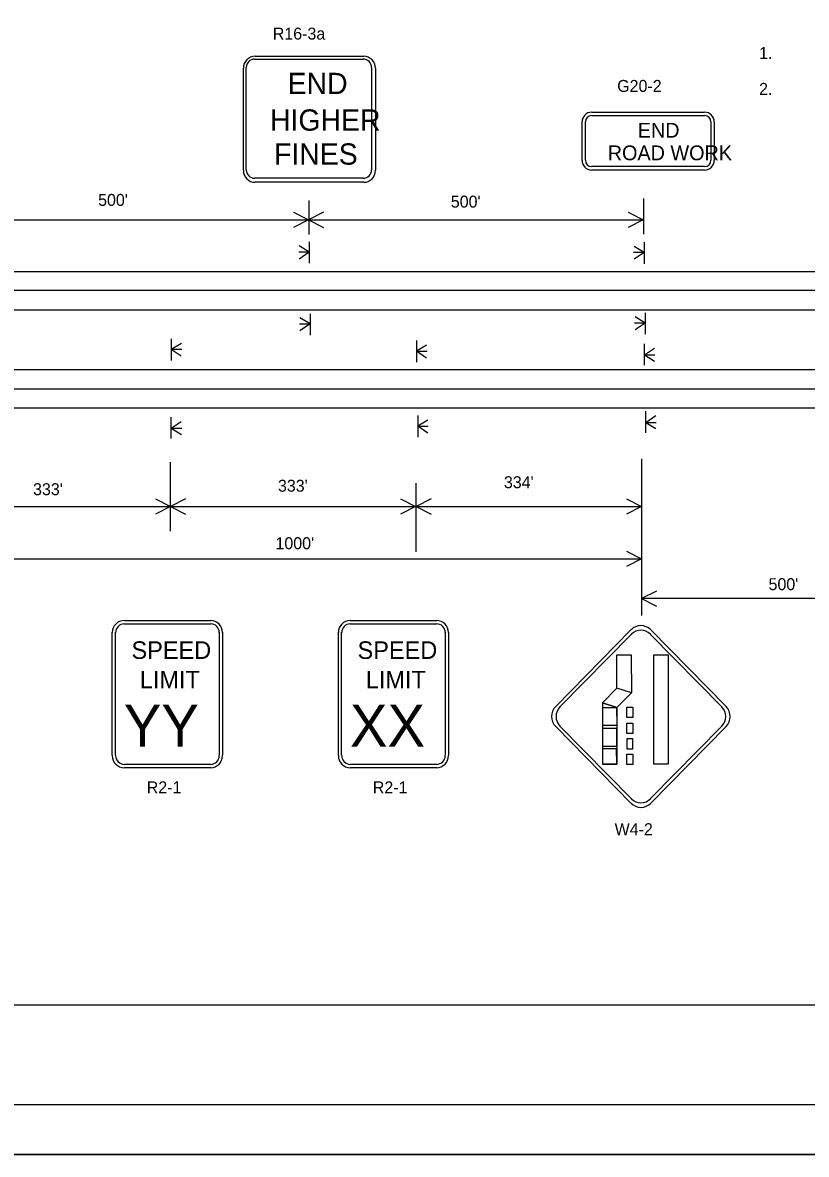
# Model space of a CAD drawing. Extents: x 0 to 34, y 0 to 22.
# Drawn here: x 12.28 to 20.15, y 0 to 11.36 of the extents above; entities that cross this region are included whole.
import ezdxf

# ---------------------------------------------------------------- set-up
doc = ezdxf.new("R2010")
doc.units = 0
for name, color, linetype in [('Level 1', 7, 'Continuous'), ('Level 32', 7, 'Continuous'), ('PlotBorder', 7, 'Continuous'), ('SHADE-GENERIC', 7, 'Continuous'), ('SHT-BNDRY', 7, 'Continuous'), ('SHT-FENCE', 7, 'Continuous')]:
    doc.layers.add(name, color=color, linetype=linetype)

msp = doc.modelspace()

# ---------------------------------------------------------------- linework, layer by layer
at = {"layer": 'Level 1'}
for p, q in [((14.616, 11.019), (15.706, 11.019)), ((14.527, 9.881), (14.527, 10.906)), ((14.611, 10.991), (15.701, 10.991)), ((15.785, 10.906), (15.785, 9.881)), ((14.499, 9.875), (14.499, 10.899)), ((15.824, 10.899), (15.824, 9.875)), ((17.994, 10.459), (19.127, 10.459)), ((17.898, 9.976), (17.898, 10.36)), ((17.931, 9.976), (17.931, 10.36)), ((17.994, 10.424), (19.127, 10.424)), ((19.19, 10.36), (19.19, 9.976)), ((19.223, 10.36), (19.223, 9.976)), ((19.127, 9.912), (17.994, 9.912)), ((19.19, 9.912), (19.19, 9.912)), ((15.701, 9.796), (14.611, 9.796)), ((19.127, 9.878), (17.994, 9.878)), ((15.706, 9.755), (14.616, 9.755)), ((15.159, 9.23), (15.159, 9.571)), ((18.518, 9.234), (18.518, 9.593)), ((11.331, 9.378), (18.518, 9.378)), ((15.159, 9.055), (15.057, 9.116)), ((15.159, 9.158), (15.159, 9.05)), ((18.52, 9.051), (18.419, 9.112)), ((18.52, 9.154), (18.52, 9.046)), ((15.159, 9.053), (15.053, 9.053)), ((15.159, 9.055), (15.058, 8.985)), ((15.159, 9.05), (15.159, 8.942)), ((18.52, 9.05), (18.415, 9.05)), ((18.52, 9.051), (18.42, 8.982)), ((18.52, 9.046), (18.52, 8.938)), ((3.147, 8.859), (28.742, 8.859)), ((15.159, 8.942), (15.159, 8.942)), ((18.52, 8.938), (18.52, 8.938)), ((3.147, 8.671), (28.742, 8.671)), ((3.147, 8.475), (28.742, 8.475)), ((15.167, 8.436), (15.167, 8.329)), ((18.531, 8.445), (18.531, 8.337)), ((15.167, 8.332), (15.061, 8.332)), ((15.167, 8.334), (15.065, 8.395)), ((15.167, 8.334), (15.066, 8.264)), ((15.167, 8.329), (15.167, 8.221)), ((18.531, 8.341), (18.425, 8.341)), ((18.531, 8.342), (18.429, 8.404)), ((18.531, 8.342), (18.43, 8.273)), ((18.531, 8.337), (18.531, 8.23)), ((13.774, 8.184), (13.774, 8.076)), ((15.167, 8.221), (15.167, 8.221)), ((18.531, 8.23), (18.531, 8.23)), ((13.774, 8.081), (13.876, 8.142)), ((13.774, 8.081), (13.875, 8.012)), ((13.774, 8.079), (13.88, 8.079)), ((13.774, 8.076), (13.774, 7.968)), ((16.235, 8.166), (16.235, 8.058)), ((16.235, 8.063), (16.337, 8.124)), ((18.523, 8.135), (18.523, 8.135)), ((18.523, 8.027), (18.523, 8.135)), ((18.523, 8.022), (18.623, 8.092)), ((13.774, 7.968), (13.774, 7.968)), ((16.235, 8.063), (16.336, 7.994)), ((16.235, 8.061), (16.341, 8.061)), ((16.235, 8.058), (16.235, 7.95)), ((16.235, 7.95), (16.235, 7.95)), ((18.523, 7.92), (18.523, 8.027)), ((18.523, 8.024), (18.628, 8.024)), ((18.523, 8.022), (18.625, 7.961)), ((3.147, 7.875), (28.742, 7.875)), ((3.147, 7.683), (28.742, 7.683)), ((3.147, 7.491), (28.742, 7.491)), ((13.774, 7.399), (13.774, 7.399)), ((13.774, 7.291), (13.774, 7.399)), ((16.248, 7.414), (16.248, 7.306)), ((18.536, 7.458), (18.536, 7.458)), ((18.536, 7.35), (18.536, 7.458)), ((18.536, 7.345), (18.636, 7.414)), ((13.774, 7.287), (13.875, 7.356)), ((13.774, 7.184), (13.774, 7.291)), ((13.774, 7.288), (13.88, 7.288)), ((13.774, 7.287), (13.876, 7.225)), ((16.248, 7.311), (16.35, 7.372)), ((16.248, 7.311), (16.349, 7.241)), ((16.248, 7.309), (16.354, 7.309)), ((16.248, 7.306), (16.248, 7.198)), ((18.536, 7.242), (18.536, 7.35)), ((18.536, 7.346), (18.641, 7.346)), ((18.536, 7.345), (18.637, 7.283)), ((16.248, 7.198), (16.248, 7.198)), ((13.767, 6.255), (13.767, 6.947)), ((18.494, 6.979), (18.494, 5.406)), ((16.233, 6.045), (16.233, 6.737)), ((3.959, 6.502), (18.494, 6.502)), ((3.959, 5.977), (18.494, 5.977)), ((13.302, 5.359), (13.306, 5.359)), ((13.306, 5.359), (14.172, 5.359)), ((15.571, 5.359), (15.574, 5.359)), ((15.574, 5.359), (16.44, 5.359)), ((13.182, 4.006), (13.182, 5.24)), ((13.216, 4.006), (13.216, 5.24)), ((13.302, 5.325), (13.306, 5.325)), ((13.306, 5.325), (14.172, 5.325)), ((14.255, 5.24), (14.255, 4.006)), ((14.289, 5.24), (14.289, 4.006)), ((15.451, 4.006), (15.451, 5.24)), ((15.484, 4.006), (15.484, 5.24)), ((15.571, 5.325), (15.574, 5.325)), ((15.574, 5.325), (16.44, 5.325)), ((16.524, 5.24), (16.524, 4.006)), ((16.557, 5.24), (16.557, 4.006)), ((18.388, 5.264), (17.633, 4.495)), ((19.343, 4.495), (18.587, 5.264)), ((18.393, 5.221), (17.675, 4.49)), ((19.3, 4.49), (18.582, 5.221)), ((17.633, 4.293), (18.388, 3.524)), ((17.675, 4.298), (18.393, 3.567)), ((18.582, 3.567), (19.3, 4.298)), ((18.587, 3.524), (19.343, 4.293)), ((14.172, 3.914), (13.306, 3.914)), ((14.172, 3.88), (13.306, 3.88)), ((16.44, 3.914), (15.574, 3.914)), ((16.44, 3.88), (15.574, 3.88))]:
    msp.add_line(p, q, dxfattribs=at)
for points in [[(15.001, 9.455), (15.152, 9.378), (15.001, 9.302)], [(15.303, 9.455), (15.152, 9.378), (15.303, 9.302)], [(18.361, 9.455), (18.512, 9.378), (18.361, 9.302)], [(13.615, 6.579), (13.766, 6.503), (13.615, 6.426)], [(13.917, 6.579), (13.766, 6.503), (13.917, 6.426)], [(16.075, 6.578), (16.226, 6.502), (16.075, 6.425)], [(16.382, 6.578), (16.231, 6.502), (16.382, 6.425)], [(18.343, 6.578), (18.494, 6.502), (18.343, 6.425)], [(18.343, 6.054), (18.494, 5.977), (18.343, 5.9)], [(18.645, 5.653), (18.494, 5.577), (18.645, 5.5)]]:
    msp.add_lwpolyline(points, dxfattribs=at)
for centre, major_axis, start_param, end_param in [((14.616, 10.899), (0, -0.12), 3.141593, 4.712389), ((15.706, 10.899), (0, 0.12), 4.712389, 6.283185), ((14.611, 10.906), (0, -0.0854), 3.141593, 4.712389), ((15.701, 10.906), (0, 0.0854), 4.712389, 6.283185), ((17.994, 10.36), (0, 0.0982), 6.28317, 7.853848), ((19.127, 10.36), (0, 0.0982), 4.712389, 6.283185), ((17.994, 10.36), (0, 0.064), 6.28317, 7.853848), ((19.127, 10.36), (0, 0.064), 4.712389, 6.283185), ((14.611, 9.881), (0, -0.0854), 4.712389, 6.283185), ((15.701, 9.881), (0, 0.0854), 3.141593, 4.712389), ((17.994, 9.976), (0, -0.0982), 4.712389, 6.283185), ((17.994, 9.976), (0, -0.064), 4.712389, 6.283185), ((19.127, 9.976), (0, 0.064), 3.141607, 4.712389), ((19.127, 9.976), (0, 0.0982), 3.141607, 4.712389), ((14.616, 9.875), (0, -0.12), 4.712389, 6.283185), ((15.706, 9.875), (0, 0.12), 3.141593, 4.712389), ((13.302, 5.236), (0, -0.122), 3.141593, 4.712389), ((14.169, 5.236), (0, 0.122), 4.712389, 6.283185), ((15.571, 5.236), (0, -0.122), 3.141593, 4.712389), ((16.437, 5.236), (0, 0.122), 4.712389, 6.283185), ((13.302, 5.236), (0, -0.0881), 3.141593, 4.712389), ((14.169, 5.236), (0, 0.0881), 4.712389, 6.283185), ((15.571, 5.236), (0, -0.0881), 3.141593, 4.712389), ((16.437, 5.236), (0, 0.0881), 4.712389, 6.283185), ((18.488, 5.163), (0, 0.143), 5.497787, 7.068583), ((18.488, 5.125), (0, 0.136), 5.497787, 7.068583), ((17.732, 4.394), (0, -0.143), 3.926991, 5.497787), ((17.77, 4.394), (0, -0.136), 3.926991, 5.497787), ((19.206, 4.394), (0, 0.136), 3.926991, 5.497787), ((19.243, 4.394), (0, 0.143), 3.926991, 5.497787), ((13.302, 4.002), (0, -0.122), 4.712389, 6.283185), ((13.302, 4.002), (0, -0.0881), 4.712389, 6.283185), ((14.169, 4.002), (0, 0.0881), 3.141593, 4.712389), ((14.169, 4.002), (0, 0.122), 3.141593, 4.712389), ((15.571, 4.002), (0, -0.122), 4.712389, 6.283185), ((15.571, 4.002), (0, -0.0881), 4.712389, 6.283185), ((16.437, 4.002), (0, 0.0881), 3.141593, 4.712389), ((16.437, 4.002), (0, 0.122), 3.141593, 4.712389), ((18.488, 3.625), (0, 0.143), 2.356194, 3.926991), ((18.488, 3.663), (0, 0.136), 2.356194, 3.926991)]:
    msp.add_ellipse(centre, major_axis=major_axis, ratio=0.982606, start_param=start_param, end_param=end_param, dxfattribs=at)
at = {"layer": 'Level 32'}
msp.add_line((21.43, 5.577), (18.494, 5.577), dxfattribs=at)
at = {"layer": 'PlotBorder'}
msp.add_lwpolyline([(0, 0), (34, 0), (34, 22), (0, 22)], close=True, dxfattribs=at)
at = {"layer": 'SHADE-GENERIC'}
for points in [[(18.245, 5.012), (18.391, 5.012), (18.392, 4.633), (18.246, 4.68)], [(18.618, 5.013), (18.763, 5.013), (18.763, 3.917), (18.618, 3.917)], [(18.392, 4.633), (18.246, 4.68), (18.103, 4.531), (18.246, 4.484)], [(18.247, 4.483), (18.103, 4.531), (18.103, 4.308), (18.248, 4.308)], [(18.246, 3.917), (18.105, 3.917), (18.105, 4.484), (18.246, 4.484)], [(18.345, 4.488), (18.408, 4.488), (18.408, 4.385), (18.345, 4.385)], [(18.345, 4.326), (18.408, 4.326), (18.408, 4.223), (18.345, 4.223)], [(18.246, 4.274), (18.103, 4.274), (18.103, 4.095), (18.247, 4.095)], [(18.408, 4.171), (18.345, 4.171), (18.345, 4.068), (18.408, 4.068)], [(18.244, 4.069), (18.102, 4.069), (18.103, 3.917), (18.246, 3.917)], [(18.345, 4.016), (18.408, 4.016), (18.408, 3.914), (18.345, 3.914)]]:
    msp.add_lwpolyline(points, close=True, dxfattribs=at)
at = {"layer": 'SHT-BNDRY'}
msp.add_lwpolyline([(1.25, 0.5), (33.5, 0.5), (33.5, 21.5), (1.25, 21.5)], close=True, dxfattribs=at)
msp.add_lwpolyline([(1.25, 1.501), (33.5, 1.501)], dxfattribs=at)
at = {"layer": 'SHT-FENCE'}
msp.add_lwpolyline([(0, 22), (34, 22), (34, 0), (0, 0)], close=True, dxfattribs=at)

# ---------------------------------------------------------------- texts
at = {"layer": 'Level 1'}
for s, height, p in [('R16-3a', 0.12, (14.793, 11.187)), ('1.', 0.12, (19.674, 10.992)), ('END', 0.2134, (14.942, 10.64)), ('G20-2', 0.12, (18.25, 10.662)), ('2.', 0.12, (19.674, 10.632)), ('HIGHER', 0.2134, (14.765, 10.273)), ('END', 0.1486, (18.456, 10.203)), ('FINES', 0.2134, (14.805, 9.932)), ('ROAD WORK', 0.1486, (18.155, 9.976)), ("500'", 0.12, (13.04, 9.518)), ("500'", 0.12, (16.58, 9.501)), ("333'", 0.12, (12.387, 6.615)), ("333'", 0.12, (14.845, 6.65)), ("334'", 0.12, (17.113, 6.685)), ("1000'", 0.12, (14.82, 6.073)), ("500'", 0.12, (19.769, 5.662)), ('SPEED', 0.1764, (13.375, 4.972)), ('SPEED', 0.1764, (15.644, 4.972)), ('LIMIT', 0.1762, (13.458, 4.676)), ('LIMIT', 0.1762, (15.727, 4.676)), ('YY', 0.4232, (13.297, 4.091)), ('XX', 0.4232, (15.567, 4.091)), ('R2-1', 0.12, (13.528, 3.623)), ('R2-1', 0.12, (15.797, 3.623)), ('W4-2', 0.12, (18.224, 3.203))]:
    msp.add_text(s, height=height, dxfattribs=at).set_placement(p)

doc.saveas('drawing.dxf')
